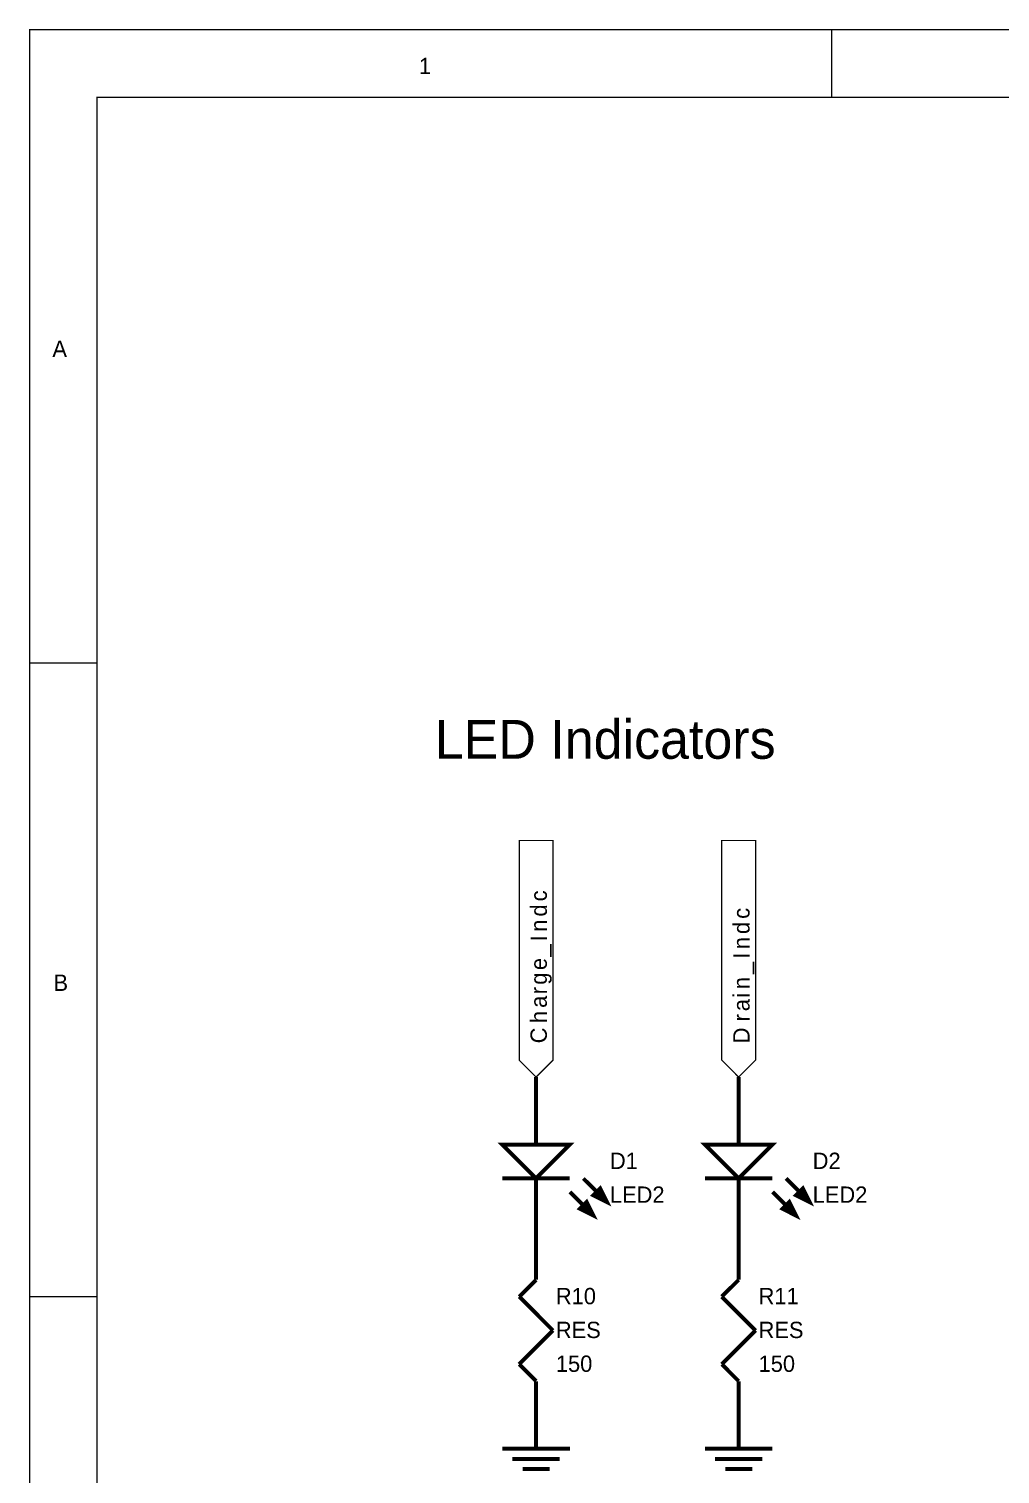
# Model space of a CAD drawing. Header units: millimetres. Extents: x 0 to 9.5, y 0 to 7.5.
# Drawn here: x -0.001 to 2.875, y 3.225 to 7.502 of the extents above; entities that cross this region are included whole.
import ezdxf

# ---------------------------------------------------------------- set-up
doc = ezdxf.new("R2010")
doc.units = ezdxf.units.MM
doc.header["$MEASUREMENT"] = 0
doc.layers.add('Sheet', color=255, linetype='Continuous')

msp = doc.modelspace()

# ---------------------------------------------------------------- linework, layer by layer
at = {"layer": 'Sheet'}
for points, const_width in [([(0.0007, 7.5), (0.2007, 7.5)], 0.0039), ([(2.3754, 7.5), (2.3754, 7.3)], 0.0039), ([(0.0007, 5.625), (0.2007, 5.625)], 0.0039), ([(1.5005, 4.2), (1.5005, 4.3999)], 0.0118), ([(2.1004, 4.2), (2.1004, 4.3999)], 0.0118), ([(1.6005, 4.0999), (1.4005, 4.0999)], 0.0118), ([(1.5006, 4.0998), (1.5006, 3.8999)], 0.0118), ([(1.6006, 4.06), (1.6705, 3.99)], 0.0118), ([(1.6404, 4.0998), (1.7105, 4.03)], 0.0118), ([(2.2004, 4.0999), (2.0004, 4.0999)], 0.0118), ([(2.1005, 4.0998), (2.1005, 3.8999)], 0.0118), ([(2.2005, 4.06), (2.2704, 3.99)], 0.0118), ([(2.2406, 4.0998), (2.3104, 4.03)], 0.0118), ([(1.5006, 3.7998), (1.5006, 3.8999)], 0.0118), ([(2.1005, 3.7998), (2.1005, 3.8999)], 0.0118), ([(1.5006, 3.7998), (1.4506, 3.75)], 0.0118), ([(2.1005, 3.7998), (2.0505, 3.75)], 0.0118), ([(0.0008, 3.75), (0.2007, 3.75)], 0.0039), ([(1.4506, 3.75), (1.5506, 3.6499)], 0.0118), ([(2.0505, 3.75), (2.1505, 3.6499)], 0.0118), ([(1.5506, 3.6499), (1.4506, 3.5499)], 0.0118), ([(2.1505, 3.6499), (2.0505, 3.5499)], 0.0118), ([(1.4506, 3.5499), (1.5006, 3.4998)], 0.0118), ([(2.0505, 3.5499), (2.1005, 3.4998)], 0.0118), ([(1.5006, 3.4998), (1.5006, 3.4)], 0.0118), ([(2.1005, 3.4998), (2.1005, 3.4)], 0.0118), ([(1.5006, 3.4), (1.5006, 3.2999)], 0.0118), ([(2.1005, 3.4), (2.1005, 3.2999)], 0.0118), ([(1.4005, 3.2999), (1.6006, 3.2999)], 0.0118), ([(2.0004, 3.2999), (2.2005, 3.2999)], 0.0118), ([(1.4305, 3.2699), (1.5706, 3.2699)], 0.0118), ([(2.0304, 3.2699), (2.1705, 3.2699)], 0.0118), ([(1.4606, 3.2399), (1.5406, 3.2399)], 0.0118), ([(2.0605, 3.2399), (2.1405, 3.2399)], 0.0118)]:
    msp.add_lwpolyline(points, dxfattribs=dict(at, const_width=const_width))
for points, const_width in [([(0.0008, 7.5), (0.0008, 0), (9.4996, 0), (9.4996, 7.5), (0.0008, 7.5), (0.0008, 7.5)], 0.0039), ([(0.0008, 7.5), (9.4996, 7.5), (9.4996, 0), (0.0008, 0), (0.0008, 7.5)], 0.0039), ([(0.2009, 7.2999), (0.2009, 0.1997), (9.2995, 0.1997), (9.2995, 7.2999), (0.2009, 7.2999), (0.2009, 7.2999)], 0.0039), ([(0.2009, 7.2999), (9.2995, 7.2999), (9.2995, 0.1997), (0.2009, 0.1997), (0.2009, 7.2999)], 0.0039), ([(1.5505, 4.4499), (1.5005, 4.3999), (1.4506, 4.4499), (1.4506, 5.1), (1.5505, 5.1), (1.5505, 4.4499)], 0.0039), ([(1.5505, 4.4499), (1.5005, 4.3999), (1.4506, 4.4499), (1.4506, 5.1), (1.5505, 5.1), (1.5505, 4.4499)], 0.0039), ([(2.1504, 4.4499), (2.1004, 4.3999), (2.0505, 4.4499), (2.0505, 5.1), (2.1504, 5.1), (2.1504, 4.4499)], 0.0039), ([(2.1504, 4.4499), (2.1004, 4.3999), (2.0505, 4.4499), (2.0505, 5.1), (2.1504, 5.1), (2.1504, 4.4499)], 0.0039), ([(1.4005, 4.2), (1.5005, 4.0999), (1.6005, 4.2), (1.4005, 4.2)], 0.0118), ([(1.4005, 4.2), (1.5005, 4.0999), (1.6005, 4.2), (1.4005, 4.2)], 0.0039), ([(2.0004, 4.2), (2.1004, 4.0999), (2.2004, 4.2), (2.0004, 4.2)], 0.0118), ([(2.0004, 4.2), (2.1004, 4.0999), (2.2004, 4.2), (2.0004, 4.2)], 0.0039), ([(1.7105, 4.03), (1.6905, 4.07), (1.6705, 4.05), (1.7105, 4.03)], 0.0118), ([(1.7105, 4.03), (1.6905, 4.07), (1.6705, 4.05), (1.7105, 4.03)], 0.0039), ([(2.3104, 4.03), (2.2904, 4.07), (2.2704, 4.05), (2.3104, 4.03)], 0.0118), ([(2.3104, 4.03), (2.2904, 4.07), (2.2704, 4.05), (2.3104, 4.03)], 0.0039), ([(1.6705, 3.99), (1.6505, 4.03), (1.6304, 4.01), (1.6705, 3.99)], 0.0118), ([(1.6705, 3.99), (1.6505, 4.03), (1.6304, 4.01), (1.6705, 3.99)], 0.0039), ([(2.2704, 3.99), (2.2504, 4.03), (2.2305, 4.01), (2.2704, 3.99)], 0.0118), ([(2.2704, 3.99), (2.2504, 4.03), (2.2305, 4.01), (2.2704, 3.99)], 0.0039)]:
    msp.add_lwpolyline(points, close=True, dxfattribs=dict(at, const_width=const_width))

# ---------------------------------------------------------------- texts
for s, height, p in [('1', 0.0484, (1.1539, 7.3682)), ('A', 0.0484, (0.0684, 6.531)), ('LED Indicators', 0.115077, (1.2006, 5.3419)), ('B', 0.0484, (0.0717, 4.6548)), ('D1', 0.04837, (1.7192, 4.1278)), ('D2', 0.04837, (2.3196, 4.1278)), ('LED2', 0.04837, (1.7192, 4.0277)), ('LED2', 0.04837, (2.3196, 4.0277)), ('R10', 0.04837, (1.5592, 3.7275)), ('R11', 0.04837, (2.1595, 3.7275)), ('RES', 0.04837, (1.5592, 3.6274)), ('RES', 0.04837, (2.1595, 3.6274)), ('150', 0.04837, (1.5592, 3.5274)), ('150', 0.04837, (2.1595, 3.5274))]:
    msp.add_text(s, height=height, dxfattribs=at).set_placement(p)
for s, p in [('c', (1.5325, 4.9199)), ('d', (1.5325, 4.8749)), ('c', (2.1328, 4.8682)), ('n', (1.5325, 4.8299)), ('d', (2.1328, 4.8232)), ('I', (1.5325, 4.8015)), ('_', (1.5325, 4.7565)), ('n', (2.1328, 4.7782)), ('e', (1.5325, 4.7165)), ('I', (2.1328, 4.7498)), ('g', (1.5325, 4.6731)), ('_', (2.1328, 4.7048)), ('r', (1.5325, 4.6448)), ('n', (2.1328, 4.6598)), ('a', (1.5325, 4.6047)), ('i', (2.1328, 4.6348)), ('a', (2.1328, 4.5947)), ('h', (1.5325, 4.5597)), ('r', (2.1328, 4.5647)), ('C', (1.5325, 4.4997)), ('D', (2.1328, 4.4997))]:
    msp.add_text(s, height=0.0484, rotation=90, dxfattribs=at).set_placement(p)

doc.saveas('drawing.dxf')
